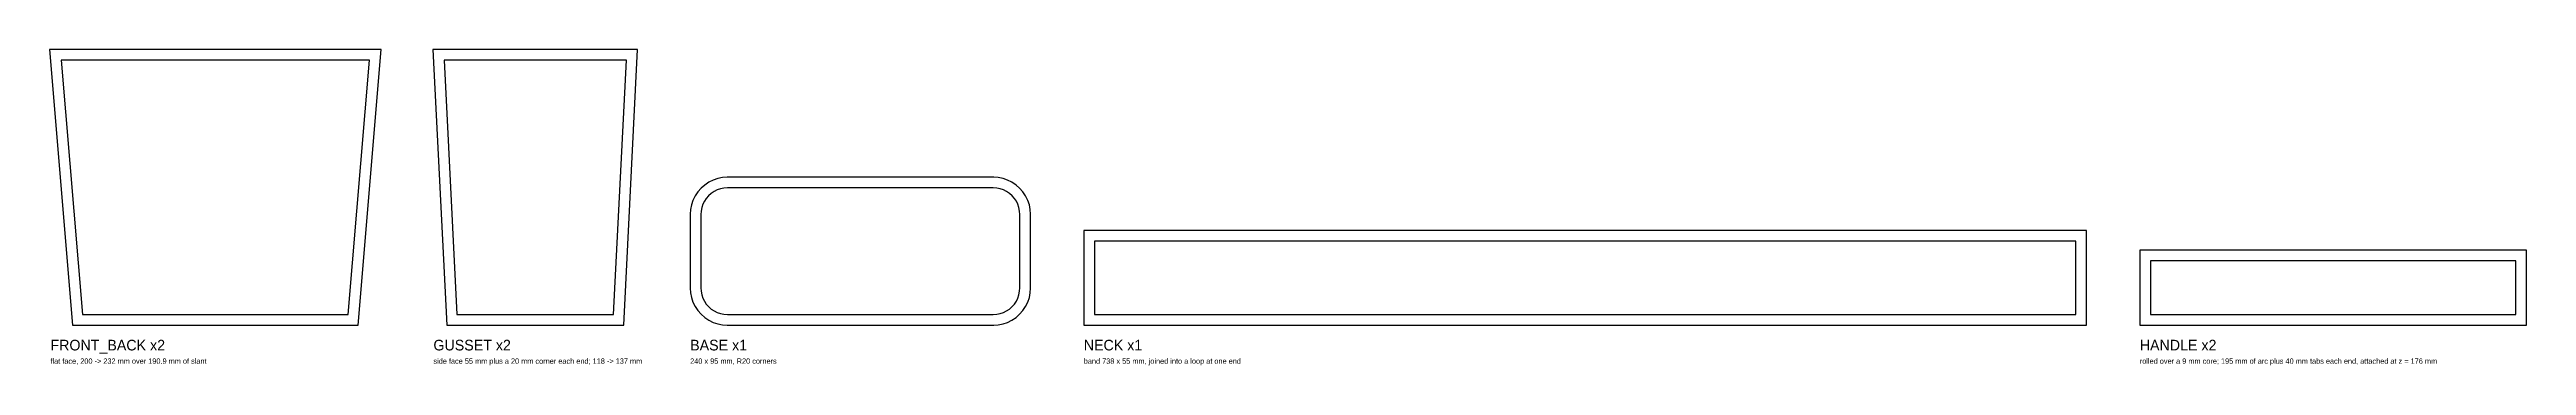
# Model space of a CAD drawing. Header units: millimetres. Extents: x 4 to 1867, y -25 to 212.
import ezdxf

# ---------------------------------------------------------------- set-up
doc = ezdxf.new("R2010")
doc.units = ezdxf.units.MM
for name, color, linetype in [('CUT', 1, 'Continuous'), ('SEAM', 3, 'Continuous'), ('TEXT', 7, 'Continuous')]:
    doc.layers.add(name, color=color, linetype=linetype)

msp = doc.modelspace()

# ---------------------------------------------------------------- linework, layer by layer
at = {"layer": 'CUT'}
for points in [[(21.6, 5), (236.4, 5), (253.7, 211.9), (4.3, 211.9)], [(303, 5), (436.1, 5), (446.5, 211.9), (292.6, 211.9)], [(742.1, 88.3), (741.9, 91.7), (741.2, 95.3), (740, 98.7), (738.4, 102), (736.3, 105.1), (733.9, 107.8), (731.2, 110.2), (728.1, 112.3), (724.8, 113.9), (721.4, 115.1), (717.8, 115.8), (714.4, 116), (513.9, 116), (510.5, 115.8), (506.9, 115.1), (503.4, 113.9), (500.1, 112.3), (497.1, 110.2), (494.3, 107.8), (491.9, 105.1), (489.9, 102), (488.2, 98.7), (487.1, 95.3), (486.3, 91.7), (486.1, 88.3), (486.1, 32.7), (486.3, 29.3), (487.1, 25.7), (488.2, 22.3), (489.9, 19), (491.9, 15.9), (494.3, 13.2), (497.1, 10.8), (500.1, 8.7), (503.4, 7.1), (506.9, 5.9), (510.5, 5.2), (513.9, 5), (714.4, 5), (717.8, 5.2), (721.4, 5.9), (724.8, 7.1), (728.1, 8.7), (731.2, 10.8), (733.9, 13.2), (736.3, 15.9), (738.4, 19), (740, 22.3), (741.2, 25.7), (741.9, 29.3), (742.1, 32.7)], [(782.1, 5), (1536.3, 5), (1536.3, 76), (782.1, 76)], [(1576.3, 5), (1867.1, 5), (1867.1, 61.3), (1576.3, 61.3)]]:
    msp.add_lwpolyline(points, close=True, dxfattribs=at)
at = {"layer": 'SEAM'}
for points in [[(29, 13), (229, 13), (245, 203.9), (13, 203.9)], [(310.6, 13), (428.5, 13), (438.1, 203.9), (301, 203.9)], [(734.1, 88), (733.9, 90.6), (733.4, 93.2), (732.6, 95.7), (731.4, 98), (730, 100.2), (728.3, 102.1), (726.3, 103.9), (724.1, 105.3), (721.8, 106.5), (719.3, 107.3), (716.7, 107.8), (714.1, 108), (514.1, 108), (511.5, 107.8), (508.9, 107.3), (506.5, 106.5), (504.1, 105.3), (501.9, 103.9), (500, 102.1), (498.2, 100.2), (496.8, 98), (495.6, 95.7), (494.8, 93.2), (494.3, 90.6), (494.1, 88), (494.1, 33), (494.3, 30.4), (494.8, 27.8), (495.6, 25.3), (496.8, 23), (498.2, 20.8), (500, 18.9), (501.9, 17.1), (504.1, 15.7), (506.5, 14.5), (508.9, 13.7), (511.5, 13.2), (514.1, 13), (714.1, 13), (716.7, 13.2), (719.3, 13.7), (721.8, 14.5), (724.1, 15.7), (726.3, 17.1), (728.3, 18.9), (730, 20.8), (731.4, 23), (732.6, 25.3), (733.4, 27.8), (733.9, 30.4), (734.1, 33)], [(790.1, 13), (1528.3, 13), (1528.3, 68), (790.1, 68)], [(1584.3, 13), (1859.1, 13), (1859.1, 53.3), (1584.3, 53.3)]]:
    msp.add_lwpolyline(points, close=True, dxfattribs=at)

# ---------------------------------------------------------------- texts
at = {"layer": 'TEXT'}
for s, height, p in [('FRONT_BACK x2', 8, (5, -14)), ('GUSSET x2', 8, (293, -14)), ('BASE x1', 8, (486.1, -14)), ('NECK x1', 8, (782.1, -14)), ('HANDLE x2', 8, (1576.3, -14)), ('flat face, 200 -> 232 mm over 190.9 mm of slant', 4, (5, -24)), ('side face 55 mm plus a 20 mm corner each end; 118 -> 137 mm', 4, (293, -24)), ('240 x 95 mm, R20 corners', 4, (486.1, -24)), ('band 738 x 55 mm, joined into a loop at one end', 4, (782.1, -24)), ('rolled over a 9 mm core; 195 mm of arc plus 40 mm tabs each end, attached at z = 176 mm', 4, (1576.3, -24))]:
    msp.add_text(s, height=height, dxfattribs=at).set_placement(p)

doc.saveas('drawing.dxf')
